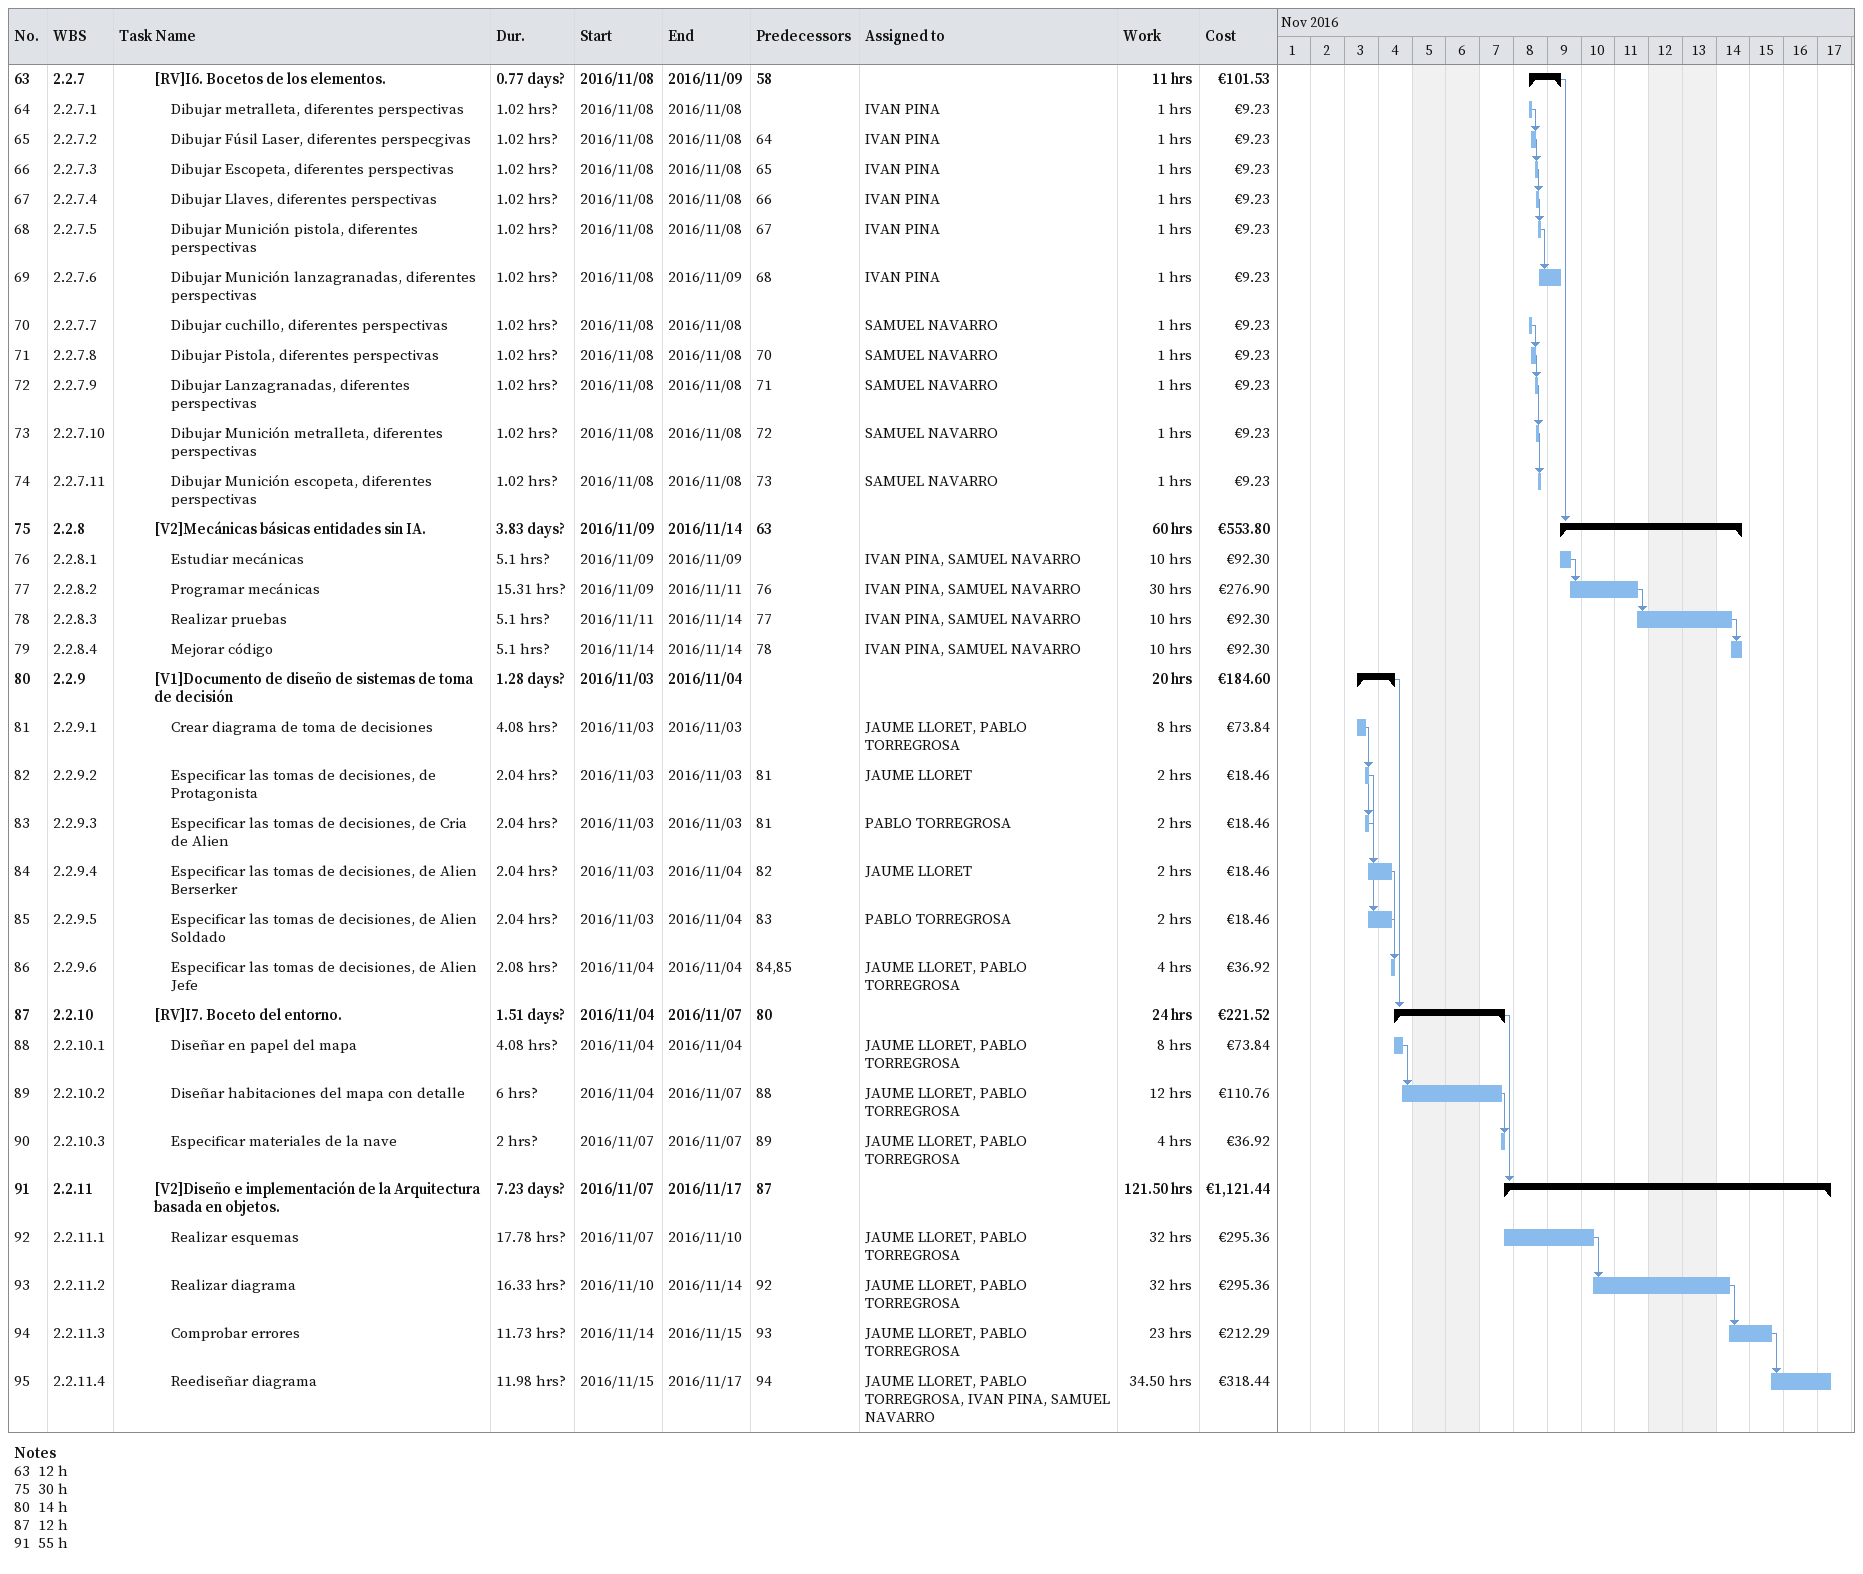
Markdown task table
| ID | WBS | Task | Duration | Start | Finish | Predecessors | Resources | Work (h) | Cost (€) |
|---|---|---|---|---|---|---|---|---|---|
| 63 | 2.2.7 | **[RV]I6. Bocetos de los elementos.** | 0.77d? | 2016-11-08 | 2016-11-09 | 58 |  | 11 | 101.53 |
| 64 | 2.2.7.1 | Dibujar metralleta, diferentes perspectivas | 1.02h? | 2016-11-08 | 2016-11-08 |  | IVAN PINA | 1 | 9.23 |
| 65 | 2.2.7.2 | Dibujar Fúsil Laser, diferentes perspecgivas | 1.02h? | 2016-11-08 | 2016-11-08 | 64 | IVAN PINA | 1 | 9.23 |
| 66 | 2.2.7.3 | Dibujar Escopeta, diferentes perspectivas | 1.02h? | 2016-11-08 | 2016-11-08 | 65 | IVAN PINA | 1 | 9.23 |
| 67 | 2.2.7.4 | Dibujar Llaves, diferentes perspectivas | 1.02h? | 2016-11-08 | 2016-11-08 | 66 | IVAN PINA | 1 | 9.23 |
| 68 | 2.2.7.5 | Dibujar Munición pistola, diferentes perspectivas | 1.02h? | 2016-11-08 | 2016-11-08 | 67 | IVAN PINA | 1 | 9.23 |
| 69 | 2.2.7.6 | Dibujar Munición lanzagranadas, diferentes perspectivas | 1.02h? | 2016-11-08 | 2016-11-09 | 68 | IVAN PINA | 1 | 9.23 |
| 70 | 2.2.7.7 | Dibujar cuchillo, diferentes perspectivas | 1.02h? | 2016-11-08 | 2016-11-08 |  | SAMUEL NAVARRO | 1 | 9.23 |
| 71 | 2.2.7.8 | Dibujar Pistola, diferentes perspectivas | 1.02h? | 2016-11-08 | 2016-11-08 | 70 | SAMUEL NAVARRO | 1 | 9.23 |
| 72 | 2.2.7.9 | Dibujar Lanzagranadas, diferentes perspectivas | 1.02h? | 2016-11-08 | 2016-11-08 | 71 | SAMUEL NAVARRO | 1 | 9.23 |
| 73 | 2.2.7.10 | Dibujar Munición metralleta, diferentes perspectivas | 1.02h? | 2016-11-08 | 2016-11-08 | 72 | SAMUEL NAVARRO | 1 | 9.23 |
| 74 | 2.2.7.11 | Dibujar Munición escopeta, diferentes perspectivas | 1.02h? | 2016-11-08 | 2016-11-08 | 73 | SAMUEL NAVARRO | 1 | 9.23 |
| 75 | 2.2.8 | **[V2]Mecánicas básicas entidades sin IA.** | 3.83d? | 2016-11-09 | 2016-11-14 | 63 |  | 60 | 553.80 |
| 76 | 2.2.8.1 | Estudiar mecánicas | 5.1h? | 2016-11-09 | 2016-11-09 |  | IVAN PINA, SAMUEL NAVARRO | 10 | 92.30 |
| 77 | 2.2.8.2 | Programar mecánicas | 15.31h? | 2016-11-09 | 2016-11-11 | 76 | IVAN PINA, SAMUEL NAVARRO | 30 | 276.90 |
| 78 | 2.2.8.3 | Realizar pruebas | 5.1h? | 2016-11-11 | 2016-11-14 | 77 | IVAN PINA, SAMUEL NAVARRO | 10 | 92.30 |
| 79 | 2.2.8.4 | Mejorar código | 5.1h? | 2016-11-14 | 2016-11-14 | 78 | IVAN PINA, SAMUEL NAVARRO | 10 | 92.30 |
| 80 | 2.2.9 | **[V1]Documento de diseño de sistemas de toma de decisión** | 1.28d? | 2016-11-03 | 2016-11-04 |  |  | 20 | 184.60 |
| 81 | 2.2.9.1 | Crear diagrama de toma de decisiones | 4.08h? | 2016-11-03 | 2016-11-03 |  | JAUME LLORET, PABLO TORREGROSA | 8 | 73.84 |
| 82 | 2.2.9.2 | Especificar las tomas de decisiones, de Protagonista | 2.04h? | 2016-11-03 | 2016-11-03 | 81 | JAUME LLORET | 2 | 18.46 |
| 83 | 2.2.9.3 | Especificar las tomas de decisiones, de Cria de Alien | 2.04h? | 2016-11-03 | 2016-11-03 | 81 | PABLO TORREGROSA | 2 | 18.46 |
| 84 | 2.2.9.4 | Especificar las tomas de decisiones, de Alien Berserker | 2.04h? | 2016-11-03 | 2016-11-04 | 82 | JAUME LLORET | 2 | 18.46 |
| 85 | 2.2.9.5 | Especificar las tomas de decisiones, de Alien Soldado | 2.04h? | 2016-11-03 | 2016-11-04 | 83 | PABLO TORREGROSA | 2 | 18.46 |
| 86 | 2.2.9.6 | Especificar las tomas de decisiones, de Alien Jefe | 2.08h? | 2016-11-04 | 2016-11-04 | 84, 85 | JAUME LLORET, PABLO TORREGROSA | 4 | 36.92 |
| 87 | 2.2.10 | **[RV]I7. Boceto del entorno.** | 1.51d? | 2016-11-04 | 2016-11-07 | 80 |  | 24 | 221.52 |
| 88 | 2.2.10.1 | Diseñar en papel del mapa | 4.08h? | 2016-11-04 | 2016-11-04 |  | JAUME LLORET, PABLO TORREGROSA | 8 | 73.84 |
| 89 | 2.2.10.2 | Diseñar habitaciones del mapa con detalle | 6h? | 2016-11-04 | 2016-11-07 | 88 | JAUME LLORET, PABLO TORREGROSA | 12 | 110.76 |
| 90 | 2.2.10.3 | Especificar materiales de la nave | 2h? | 2016-11-07 | 2016-11-07 | 89 | JAUME LLORET, PABLO TORREGROSA | 4 | 36.92 |
| 91 | 2.2.11 | **[V2]Diseño e implementación de la Arquitectura basada en objetos.** | 7.23d? | 2016-11-07 | 2016-11-17 | 87 |  | 121.50 | 1121.44 |
| 92 | 2.2.11.1 | Realizar esquemas | 17.78h? | 2016-11-07 | 2016-11-10 |  | JAUME LLORET, PABLO TORREGROSA | 32 | 295.36 |
| 93 | 2.2.11.2 | Realizar diagrama | 16.33h? | 2016-11-10 | 2016-11-14 | 92 | JAUME LLORET, PABLO TORREGROSA | 32 | 295.36 |
| 94 | 2.2.11.3 | Comprobar errores | 11.73h? | 2016-11-14 | 2016-11-15 | 93 | JAUME LLORET, PABLO TORREGROSA | 23 | 212.29 |
| 95 | 2.2.11.4 | Reediseñar diagrama | 11.98h? | 2016-11-15 | 2016-11-17 | 94 | JAUME LLORET, PABLO TORREGROSA, IVAN PINA, SAMUEL NAVARRO | 34.50 | 318.44 |

Notes
- 63: 12 h
- 75: 30 h
- 80: 14 h
- 87: 12 h
- 91: 55 h
